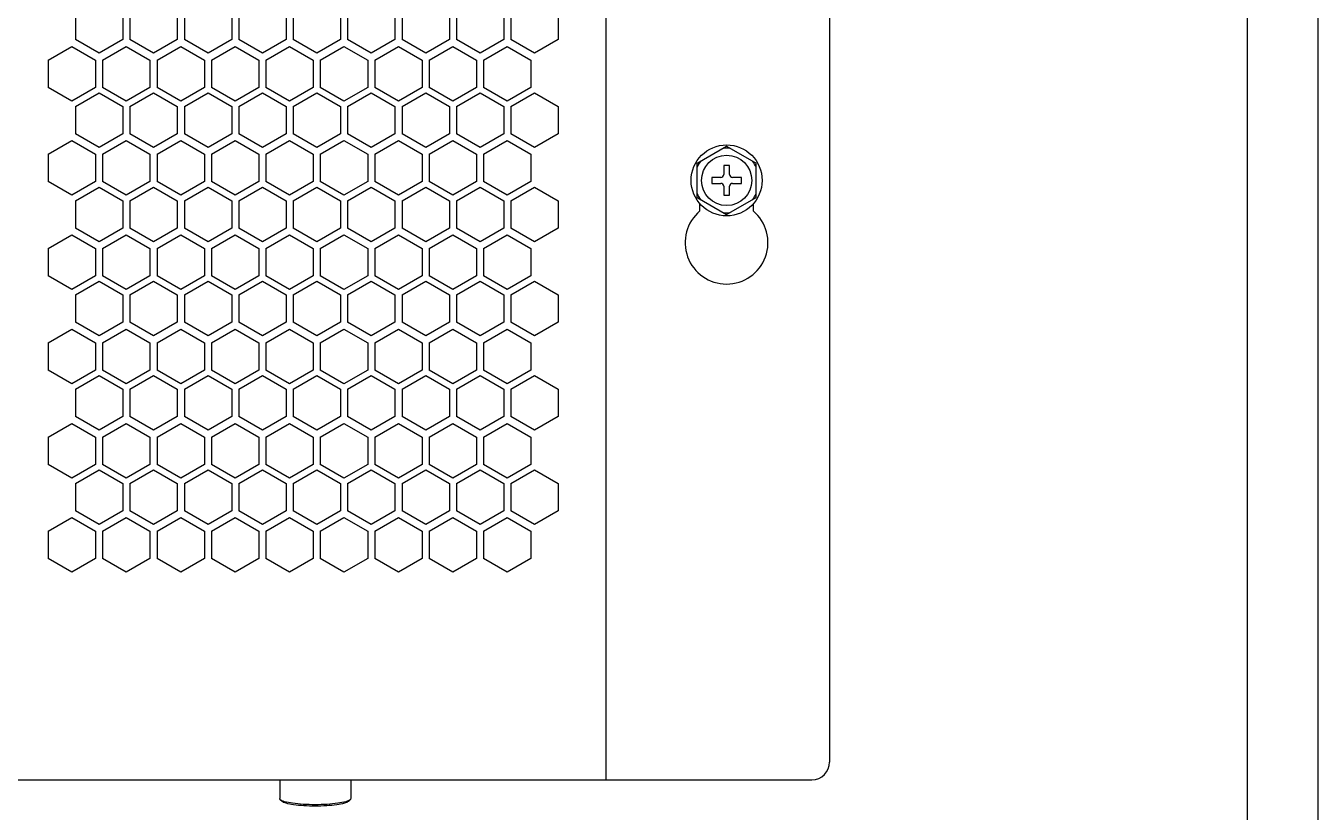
# Model space of a CAD drawing. Header units: millimetres. Extents: x 55614 to 110757, y -66981 to -47484.
# Drawn here: x 64567.7 to 64786.1, y -50636.6 to -50503.7 of the extents above; entities that cross this region are included whole.
import ezdxf

# ---------------------------------------------------------------- set-up
doc = ezdxf.new("R2010")
doc.units = ezdxf.units.MM
for name, color, linetype in [('2401-00336-S-M6-12HWM_0', 7, 'Continuous'), ('4212-68099_1_0', 7, 'Continuous'), ('4212-73754_1_0', 7, 'Continuous'), ('4215-0412-2_0', 7, 'Continuous'), ('SONGBUTUO-M4-8_0', 7, 'Continuous')]:
    doc.layers.add(name, color=color, linetype=linetype)
doc.layers.add('THICK', color=7, linetype='Continuous', lineweight=0)

# ---------------------------------------------------------------- blocks, each defined once
blk = doc.blocks.new('2-1725')
at = {"layer": '2401-00336-S-M6-12HWM_0', "color": 7, "linetype": 'Continuous'}
for p, q in [((-16405.63, -71953.06), (-16400.63, -71950.17)), ((-16400.63, -71950.17), (-16395.63, -71953.06)), ((-16405.63, -71958.83), (-16405.63, -71953.06)), ((-16401.13, -71953.45), (-16401.13, -71954.95)), ((-16400.13, -71953.45), (-16401.13, -71953.45)), ((-16400.13, -71954.95), (-16400.13, -71953.45)), ((-16395.63, -71958.83), (-16395.63, -71953.06)), ((-16403.13, -71955.45), (-16403.13, -71956.45)), ((-16401.63, -71955.45), (-16403.13, -71955.45)), ((-16398.13, -71955.45), (-16399.63, -71955.45)), ((-16398.13, -71956.45), (-16398.13, -71955.45)), ((-16403.13, -71956.45), (-16401.63, -71956.45)), ((-16401.13, -71956.95), (-16401.13, -71958.45)), ((-16400.13, -71958.45), (-16400.13, -71956.95)), ((-16399.63, -71956.45), (-16398.13, -71956.45)), ((-16405.63, -71958.83), (-16400.63, -71961.72)), ((-16401.13, -71958.45), (-16400.13, -71958.45)), ((-16400.63, -71961.72), (-16395.63, -71958.83))]:
    blk.add_line(p, q, dxfattribs=at)
for radius in [6, 4.25]:
    blk.add_circle((-16400.63, -71955.95), radius, dxfattribs=at)
for centre, radius, start, end in [((-16400.63, -71955.95), 5.47, 84.0076, 95.9924), ((-16400.63, -71955.95), 5.47, 144.0076, 155.9924), ((-16400.63, -71955.95), 5.47, 24.0076, 35.9924), ((-16401.63, -71954.95), 0.5, 270, 0), ((-16399.63, -71954.95), 0.5, 180, 270), ((-16400.63, -71955.95), 5.47, 204.0076, 215.9924), ((-16401.63, -71956.95), 0.5, 0, 90), ((-16399.63, -71956.95), 0.5, 90, 180), ((-16400.63, -71955.95), 5.47, 324.0076, 335.9924), ((-16400.63, -71955.95), 5.47, 264.0076, 275.9924)]:
    blk.add_arc(centre, radius, start, end, dxfattribs=at)
at = {"layer": '4212-68099_1_0', "color": 7, "linetype": 'Continuous'}
blk.add_line((-16312.63, -71550.95), (-16312.63, -73625.95), dxfattribs=at)
at = {"layer": '4212-73754_1_0', "color": 7, "linetype": 'Continuous'}
blk.add_line((-16300.63, -72573.45), (-16300.63, -71552.65), dxfattribs=at)
at = {"layer": '4215-0412-2_0', "color": 7, "linetype": 'Continuous'}
for p, q in [((-16421.03, -71628.67), (-16421.03, -72057.27)), ((-16383.23, -71631.67), (-16383.23, -72054.27)), ((-16510.7, -71927.52), (-16510.7, -71932.14)), ((-16502.7, -71927.52), (-16502.7, -71932.14)), ((-16501.5, -71927.52), (-16501.5, -71932.14)), ((-16493.5, -71927.52), (-16493.5, -71932.14)), ((-16492.3, -71927.52), (-16492.3, -71932.14)), ((-16484.3, -71927.52), (-16484.3, -71932.14)), ((-16483.1, -71927.52), (-16483.1, -71932.14)), ((-16475.1, -71927.52), (-16475.1, -71932.14)), ((-16473.9, -71927.52), (-16473.9, -71932.14)), ((-16465.9, -71927.52), (-16465.9, -71932.14)), ((-16464.7, -71927.52), (-16464.7, -71932.14)), ((-16456.7, -71927.52), (-16456.7, -71932.14)), ((-16455.5, -71927.52), (-16455.5, -71932.14)), ((-16447.5, -71927.52), (-16447.5, -71932.14)), ((-16446.3, -71927.52), (-16446.3, -71932.14)), ((-16438.3, -71927.52), (-16438.3, -71932.14)), ((-16437.1, -71927.52), (-16437.1, -71932.14)), ((-16429.1, -71927.52), (-16429.1, -71932.14)), ((-16515.32, -71935.61), (-16511.32, -71933.3)), ((-16511.32, -71933.3), (-16507.31, -71935.61)), ((-16506.7, -71934.45), (-16510.7, -71932.14)), ((-16502.7, -71932.14), (-16506.7, -71934.45)), ((-16506.12, -71935.61), (-16502.12, -71933.3)), ((-16502.12, -71933.3), (-16498.11, -71935.61)), ((-16497.5, -71934.45), (-16501.5, -71932.14)), ((-16493.5, -71932.14), (-16497.5, -71934.45)), ((-16496.92, -71935.61), (-16492.92, -71933.3)), ((-16492.92, -71933.3), (-16488.91, -71935.61)), ((-16488.3, -71934.45), (-16492.3, -71932.14)), ((-16484.3, -71932.14), (-16488.3, -71934.45)), ((-16487.72, -71935.61), (-16483.72, -71933.3)), ((-16483.72, -71933.3), (-16479.71, -71935.61)), ((-16479.1, -71934.45), (-16483.1, -71932.14)), ((-16475.1, -71932.14), (-16479.1, -71934.45)), ((-16478.52, -71935.61), (-16474.52, -71933.3)), ((-16474.52, -71933.3), (-16470.51, -71935.61)), ((-16469.9, -71934.45), (-16473.9, -71932.14)), ((-16465.9, -71932.14), (-16469.9, -71934.45)), ((-16469.32, -71935.61), (-16465.32, -71933.3)), ((-16465.32, -71933.3), (-16461.31, -71935.61)), ((-16460.7, -71934.45), (-16464.7, -71932.14)), ((-16456.7, -71932.14), (-16460.7, -71934.45)), ((-16460.12, -71935.61), (-16456.12, -71933.3)), ((-16456.12, -71933.3), (-16452.11, -71935.61)), ((-16451.5, -71934.45), (-16455.5, -71932.14)), ((-16447.5, -71932.14), (-16451.5, -71934.45)), ((-16450.92, -71935.61), (-16446.92, -71933.3)), ((-16446.92, -71933.3), (-16442.91, -71935.61)), ((-16442.3, -71934.45), (-16446.3, -71932.14)), ((-16438.3, -71932.14), (-16442.3, -71934.45)), ((-16441.72, -71935.61), (-16437.72, -71933.3)), ((-16437.72, -71933.3), (-16433.71, -71935.61)), ((-16433.1, -71934.45), (-16437.1, -71932.14)), ((-16429.1, -71932.14), (-16433.1, -71934.45)), ((-16515.32, -71935.61), (-16515.32, -71940.23)), ((-16507.31, -71935.61), (-16507.31, -71940.23)), ((-16506.12, -71935.61), (-16506.12, -71940.23)), ((-16498.11, -71935.61), (-16498.11, -71940.23)), ((-16496.92, -71935.61), (-16496.92, -71940.23)), ((-16488.91, -71935.61), (-16488.91, -71940.23)), ((-16487.72, -71935.61), (-16487.72, -71940.23)), ((-16479.71, -71935.61), (-16479.71, -71940.23)), ((-16478.52, -71935.61), (-16478.52, -71940.23)), ((-16470.51, -71935.61), (-16470.51, -71940.23)), ((-16469.32, -71935.61), (-16469.32, -71940.23)), ((-16461.31, -71935.61), (-16461.31, -71940.23)), ((-16460.12, -71935.61), (-16460.12, -71940.23)), ((-16452.11, -71935.61), (-16452.11, -71940.23)), ((-16450.92, -71935.61), (-16450.92, -71940.23)), ((-16442.91, -71935.61), (-16442.91, -71940.23)), ((-16441.72, -71935.61), (-16441.72, -71940.23)), ((-16433.71, -71935.61), (-16433.71, -71940.23)), ((-16511.32, -71942.54), (-16515.32, -71940.23)), ((-16507.31, -71940.23), (-16511.32, -71942.54)), ((-16502.12, -71942.54), (-16506.12, -71940.23)), ((-16498.11, -71940.23), (-16502.12, -71942.54)), ((-16492.92, -71942.54), (-16496.92, -71940.23)), ((-16488.91, -71940.23), (-16492.92, -71942.54)), ((-16483.72, -71942.54), (-16487.72, -71940.23)), ((-16479.71, -71940.23), (-16483.72, -71942.54)), ((-16474.52, -71942.54), (-16478.52, -71940.23)), ((-16470.51, -71940.23), (-16474.52, -71942.54)), ((-16465.32, -71942.54), (-16469.32, -71940.23)), ((-16461.31, -71940.23), (-16465.32, -71942.54)), ((-16456.12, -71942.54), (-16460.12, -71940.23)), ((-16452.11, -71940.23), (-16456.12, -71942.54)), ((-16446.92, -71942.54), (-16450.92, -71940.23)), ((-16442.91, -71940.23), (-16446.92, -71942.54)), ((-16437.72, -71942.54), (-16441.72, -71940.23)), ((-16433.71, -71940.23), (-16437.72, -71942.54)), ((-16510.7, -71943.45), (-16506.7, -71941.14)), ((-16506.7, -71941.14), (-16502.7, -71943.45)), ((-16501.5, -71943.45), (-16497.5, -71941.14)), ((-16497.5, -71941.14), (-16493.5, -71943.45)), ((-16492.3, -71943.45), (-16488.3, -71941.14)), ((-16488.3, -71941.14), (-16484.3, -71943.45)), ((-16483.1, -71943.45), (-16479.1, -71941.14)), ((-16479.1, -71941.14), (-16475.1, -71943.45)), ((-16473.9, -71943.45), (-16469.9, -71941.14)), ((-16469.9, -71941.14), (-16465.9, -71943.45)), ((-16464.7, -71943.45), (-16460.7, -71941.14)), ((-16460.7, -71941.14), (-16456.7, -71943.45)), ((-16455.5, -71943.45), (-16451.5, -71941.14)), ((-16451.5, -71941.14), (-16447.5, -71943.45)), ((-16446.3, -71943.45), (-16442.3, -71941.14)), ((-16442.3, -71941.14), (-16438.3, -71943.45)), ((-16437.1, -71943.45), (-16433.1, -71941.14)), ((-16433.1, -71941.14), (-16429.1, -71943.45)), ((-16510.7, -71943.45), (-16510.7, -71948.07)), ((-16502.7, -71943.45), (-16502.7, -71948.07)), ((-16501.5, -71943.45), (-16501.5, -71948.07)), ((-16493.5, -71943.45), (-16493.5, -71948.07)), ((-16492.3, -71943.45), (-16492.3, -71948.07)), ((-16484.3, -71943.45), (-16484.3, -71948.07)), ((-16483.1, -71943.45), (-16483.1, -71948.07)), ((-16475.1, -71943.45), (-16475.1, -71948.07)), ((-16473.9, -71943.45), (-16473.9, -71948.07)), ((-16465.9, -71943.45), (-16465.9, -71948.07)), ((-16464.7, -71943.45), (-16464.7, -71948.07)), ((-16456.7, -71943.45), (-16456.7, -71948.07)), ((-16455.5, -71943.45), (-16455.5, -71948.07)), ((-16447.5, -71943.45), (-16447.5, -71948.07)), ((-16446.3, -71943.45), (-16446.3, -71948.07)), ((-16438.3, -71943.45), (-16438.3, -71948.07)), ((-16437.1, -71943.45), (-16437.1, -71948.07)), ((-16429.1, -71943.45), (-16429.1, -71948.07)), ((-16515.32, -71951.54), (-16511.32, -71949.23)), ((-16511.32, -71949.23), (-16507.31, -71951.54)), ((-16506.7, -71950.38), (-16510.7, -71948.07)), ((-16502.7, -71948.07), (-16506.7, -71950.38)), ((-16506.12, -71951.54), (-16502.12, -71949.23)), ((-16502.12, -71949.23), (-16498.11, -71951.54)), ((-16497.5, -71950.38), (-16501.5, -71948.07)), ((-16493.5, -71948.07), (-16497.5, -71950.38)), ((-16496.92, -71951.54), (-16492.92, -71949.23)), ((-16492.92, -71949.23), (-16488.91, -71951.54)), ((-16488.3, -71950.38), (-16492.3, -71948.07)), ((-16484.3, -71948.07), (-16488.3, -71950.38)), ((-16487.72, -71951.54), (-16483.72, -71949.23)), ((-16483.72, -71949.23), (-16479.71, -71951.54)), ((-16479.1, -71950.38), (-16483.1, -71948.07)), ((-16475.1, -71948.07), (-16479.1, -71950.38)), ((-16478.52, -71951.54), (-16474.52, -71949.23)), ((-16474.52, -71949.23), (-16470.51, -71951.54)), ((-16469.9, -71950.38), (-16473.9, -71948.07)), ((-16465.9, -71948.07), (-16469.9, -71950.38)), ((-16469.32, -71951.54), (-16465.32, -71949.23)), ((-16465.32, -71949.23), (-16461.31, -71951.54)), ((-16460.7, -71950.38), (-16464.7, -71948.07)), ((-16456.7, -71948.07), (-16460.7, -71950.38)), ((-16460.12, -71951.54), (-16456.12, -71949.23)), ((-16456.12, -71949.23), (-16452.11, -71951.54)), ((-16451.5, -71950.38), (-16455.5, -71948.07)), ((-16447.5, -71948.07), (-16451.5, -71950.38)), ((-16450.92, -71951.54), (-16446.92, -71949.23)), ((-16446.92, -71949.23), (-16442.91, -71951.54)), ((-16442.3, -71950.38), (-16446.3, -71948.07)), ((-16438.3, -71948.07), (-16442.3, -71950.38)), ((-16441.72, -71951.54), (-16437.72, -71949.23)), ((-16437.72, -71949.23), (-16433.71, -71951.54)), ((-16433.1, -71950.38), (-16437.1, -71948.07)), ((-16429.1, -71948.07), (-16433.1, -71950.38)), ((-16515.32, -71951.54), (-16515.32, -71956.16)), ((-16507.31, -71951.54), (-16507.31, -71956.16)), ((-16506.12, -71951.54), (-16506.12, -71956.16)), ((-16498.11, -71951.54), (-16498.11, -71956.16)), ((-16496.92, -71951.54), (-16496.92, -71956.16)), ((-16488.91, -71951.54), (-16488.91, -71956.16)), ((-16487.72, -71951.54), (-16487.72, -71956.16)), ((-16479.71, -71951.54), (-16479.71, -71956.16)), ((-16478.52, -71951.54), (-16478.52, -71956.16)), ((-16470.51, -71951.54), (-16470.51, -71956.16)), ((-16469.32, -71951.54), (-16469.32, -71956.16)), ((-16461.31, -71951.54), (-16461.31, -71956.16)), ((-16460.12, -71951.54), (-16460.12, -71956.16)), ((-16452.11, -71951.54), (-16452.11, -71956.16)), ((-16450.92, -71951.54), (-16450.92, -71956.16)), ((-16442.91, -71951.54), (-16442.91, -71956.16)), ((-16441.72, -71951.54), (-16441.72, -71956.16)), ((-16433.71, -71951.54), (-16433.71, -71956.16)), ((-16511.32, -71958.47), (-16515.32, -71956.16)), ((-16507.31, -71956.16), (-16511.32, -71958.47)), ((-16510.7, -71959.38), (-16506.7, -71957.07)), ((-16506.7, -71957.07), (-16502.7, -71959.38)), ((-16502.12, -71958.47), (-16506.12, -71956.16)), ((-16498.11, -71956.16), (-16502.12, -71958.47)), ((-16501.5, -71959.38), (-16497.5, -71957.07)), ((-16497.5, -71957.07), (-16493.5, -71959.38)), ((-16492.92, -71958.47), (-16496.92, -71956.16)), ((-16488.91, -71956.16), (-16492.92, -71958.47)), ((-16492.3, -71959.38), (-16488.3, -71957.07)), ((-16488.3, -71957.07), (-16484.3, -71959.38)), ((-16483.72, -71958.47), (-16487.72, -71956.16)), ((-16479.71, -71956.16), (-16483.72, -71958.47)), ((-16483.1, -71959.38), (-16479.1, -71957.07)), ((-16479.1, -71957.07), (-16475.1, -71959.38)), ((-16474.52, -71958.47), (-16478.52, -71956.16)), ((-16470.51, -71956.16), (-16474.52, -71958.47)), ((-16473.9, -71959.38), (-16469.9, -71957.07)), ((-16469.9, -71957.07), (-16465.9, -71959.38)), ((-16465.32, -71958.47), (-16469.32, -71956.16)), ((-16461.31, -71956.16), (-16465.32, -71958.47)), ((-16464.7, -71959.38), (-16460.7, -71957.07)), ((-16460.7, -71957.07), (-16456.7, -71959.38)), ((-16456.12, -71958.47), (-16460.12, -71956.16)), ((-16452.11, -71956.16), (-16456.12, -71958.47)), ((-16455.5, -71959.38), (-16451.5, -71957.07)), ((-16451.5, -71957.07), (-16447.5, -71959.38)), ((-16446.92, -71958.47), (-16450.92, -71956.16)), ((-16442.91, -71956.16), (-16446.92, -71958.47)), ((-16446.3, -71959.38), (-16442.3, -71957.07)), ((-16442.3, -71957.07), (-16438.3, -71959.38)), ((-16437.72, -71958.47), (-16441.72, -71956.16)), ((-16433.71, -71956.16), (-16437.72, -71958.47)), ((-16437.1, -71959.38), (-16433.1, -71957.07)), ((-16433.1, -71957.07), (-16429.1, -71959.38)), ((-16510.7, -71959.38), (-16510.7, -71964)), ((-16502.7, -71959.38), (-16502.7, -71964)), ((-16501.5, -71959.38), (-16501.5, -71964)), ((-16493.5, -71959.38), (-16493.5, -71964)), ((-16492.3, -71959.38), (-16492.3, -71964)), ((-16484.3, -71959.38), (-16484.3, -71964)), ((-16483.1, -71959.38), (-16483.1, -71964)), ((-16475.1, -71959.38), (-16475.1, -71964)), ((-16473.9, -71959.38), (-16473.9, -71964)), ((-16465.9, -71959.38), (-16465.9, -71964)), ((-16464.7, -71959.38), (-16464.7, -71964)), ((-16456.7, -71959.38), (-16456.7, -71964)), ((-16455.5, -71959.38), (-16455.5, -71964)), ((-16447.5, -71959.38), (-16447.5, -71964)), ((-16446.3, -71959.38), (-16446.3, -71964)), ((-16438.3, -71959.38), (-16438.3, -71964)), ((-16437.1, -71959.38), (-16437.1, -71964)), ((-16429.1, -71959.38), (-16429.1, -71964)), ((-16405.14, -71961.1), (-16405.14, -71959.91)), ((-16396.14, -71959.91), (-16396.14, -71961.1)), ((-16506.7, -71966.31), (-16510.7, -71964)), ((-16502.7, -71964), (-16506.7, -71966.31)), ((-16497.5, -71966.31), (-16501.5, -71964)), ((-16493.5, -71964), (-16497.5, -71966.31)), ((-16488.3, -71966.31), (-16492.3, -71964)), ((-16484.3, -71964), (-16488.3, -71966.31)), ((-16479.1, -71966.31), (-16483.1, -71964)), ((-16475.1, -71964), (-16479.1, -71966.31)), ((-16469.9, -71966.31), (-16473.9, -71964)), ((-16465.9, -71964), (-16469.9, -71966.31)), ((-16460.7, -71966.31), (-16464.7, -71964)), ((-16456.7, -71964), (-16460.7, -71966.31)), ((-16451.5, -71966.31), (-16455.5, -71964)), ((-16447.5, -71964), (-16451.5, -71966.31)), ((-16442.3, -71966.31), (-16446.3, -71964)), ((-16438.3, -71964), (-16442.3, -71966.31)), ((-16433.1, -71966.31), (-16437.1, -71964)), ((-16429.1, -71964), (-16433.1, -71966.31)), ((-16515.32, -71967.47), (-16511.32, -71965.16)), ((-16511.32, -71965.16), (-16507.31, -71967.47)), ((-16506.12, -71967.47), (-16502.12, -71965.16)), ((-16502.12, -71965.16), (-16498.11, -71967.47)), ((-16496.92, -71967.47), (-16492.92, -71965.16)), ((-16492.92, -71965.16), (-16488.91, -71967.47)), ((-16487.72, -71967.47), (-16483.72, -71965.16)), ((-16483.72, -71965.16), (-16479.71, -71967.47)), ((-16478.52, -71967.47), (-16474.52, -71965.16)), ((-16474.52, -71965.16), (-16470.51, -71967.47)), ((-16469.32, -71967.47), (-16465.32, -71965.16)), ((-16465.32, -71965.16), (-16461.31, -71967.47)), ((-16460.12, -71967.47), (-16456.12, -71965.16)), ((-16456.12, -71965.16), (-16452.11, -71967.47)), ((-16450.92, -71967.47), (-16446.92, -71965.16)), ((-16446.92, -71965.16), (-16442.91, -71967.47)), ((-16441.72, -71967.47), (-16437.72, -71965.16)), ((-16437.72, -71965.16), (-16433.71, -71967.47)), ((-16515.32, -71967.47), (-16515.32, -71972.09)), ((-16507.31, -71967.47), (-16507.31, -71972.09)), ((-16506.12, -71967.47), (-16506.12, -71972.09)), ((-16498.11, -71967.47), (-16498.11, -71972.09)), ((-16496.92, -71967.47), (-16496.92, -71972.09)), ((-16488.91, -71967.47), (-16488.91, -71972.09)), ((-16487.72, -71967.47), (-16487.72, -71972.09)), ((-16479.71, -71967.47), (-16479.71, -71972.09)), ((-16478.52, -71967.47), (-16478.52, -71972.09)), ((-16470.51, -71967.47), (-16470.51, -71972.09)), ((-16469.32, -71967.47), (-16469.32, -71972.09)), ((-16461.31, -71967.47), (-16461.31, -71972.09)), ((-16460.12, -71967.47), (-16460.12, -71972.09)), ((-16452.11, -71967.47), (-16452.11, -71972.09)), ((-16450.92, -71967.47), (-16450.92, -71972.09)), ((-16442.91, -71967.47), (-16442.91, -71972.09)), ((-16441.72, -71967.47), (-16441.72, -71972.09)), ((-16433.71, -71967.47), (-16433.71, -71972.09)), ((-16511.32, -71974.4), (-16515.32, -71972.09)), ((-16507.31, -71972.09), (-16511.32, -71974.4)), ((-16510.7, -71975.31), (-16506.7, -71973)), ((-16506.7, -71973), (-16502.7, -71975.31)), ((-16502.12, -71974.4), (-16506.12, -71972.09)), ((-16498.11, -71972.09), (-16502.12, -71974.4)), ((-16501.5, -71975.31), (-16497.5, -71973)), ((-16497.5, -71973), (-16493.5, -71975.31)), ((-16492.92, -71974.4), (-16496.92, -71972.09)), ((-16488.91, -71972.09), (-16492.92, -71974.4)), ((-16492.3, -71975.31), (-16488.3, -71973)), ((-16488.3, -71973), (-16484.3, -71975.31)), ((-16483.72, -71974.4), (-16487.72, -71972.09)), ((-16479.71, -71972.09), (-16483.72, -71974.4)), ((-16483.1, -71975.31), (-16479.1, -71973)), ((-16479.1, -71973), (-16475.1, -71975.31)), ((-16474.52, -71974.4), (-16478.52, -71972.09)), ((-16470.51, -71972.09), (-16474.52, -71974.4)), ((-16473.9, -71975.31), (-16469.9, -71973)), ((-16469.9, -71973), (-16465.9, -71975.31)), ((-16465.32, -71974.4), (-16469.32, -71972.09)), ((-16461.31, -71972.09), (-16465.32, -71974.4)), ((-16464.7, -71975.31), (-16460.7, -71973)), ((-16460.7, -71973), (-16456.7, -71975.31)), ((-16456.12, -71974.4), (-16460.12, -71972.09)), ((-16452.11, -71972.09), (-16456.12, -71974.4)), ((-16455.5, -71975.31), (-16451.5, -71973)), ((-16451.5, -71973), (-16447.5, -71975.31)), ((-16446.92, -71974.4), (-16450.92, -71972.09)), ((-16442.91, -71972.09), (-16446.92, -71974.4)), ((-16446.3, -71975.31), (-16442.3, -71973)), ((-16442.3, -71973), (-16438.3, -71975.31)), ((-16437.72, -71974.4), (-16441.72, -71972.09)), ((-16433.71, -71972.09), (-16437.72, -71974.4)), ((-16437.1, -71975.31), (-16433.1, -71973)), ((-16433.1, -71973), (-16429.1, -71975.31)), ((-16510.7, -71975.31), (-16510.7, -71979.93)), ((-16502.7, -71975.31), (-16502.7, -71979.93)), ((-16501.5, -71975.31), (-16501.5, -71979.93)), ((-16493.5, -71975.31), (-16493.5, -71979.93)), ((-16492.3, -71975.31), (-16492.3, -71979.93)), ((-16484.3, -71975.31), (-16484.3, -71979.93)), ((-16483.1, -71975.31), (-16483.1, -71979.93)), ((-16475.1, -71975.31), (-16475.1, -71979.93)), ((-16473.9, -71975.31), (-16473.9, -71979.93)), ((-16465.9, -71975.31), (-16465.9, -71979.93)), ((-16464.7, -71975.31), (-16464.7, -71979.93)), ((-16456.7, -71975.31), (-16456.7, -71979.93)), ((-16455.5, -71975.31), (-16455.5, -71979.93)), ((-16447.5, -71975.31), (-16447.5, -71979.93)), ((-16446.3, -71975.31), (-16446.3, -71979.93)), ((-16438.3, -71975.31), (-16438.3, -71979.93)), ((-16437.1, -71975.31), (-16437.1, -71979.93)), ((-16429.1, -71975.31), (-16429.1, -71979.93)), ((-16506.7, -71982.24), (-16510.7, -71979.93)), ((-16502.7, -71979.93), (-16506.7, -71982.24)), ((-16497.5, -71982.24), (-16501.5, -71979.93)), ((-16493.5, -71979.93), (-16497.5, -71982.24)), ((-16488.3, -71982.24), (-16492.3, -71979.93)), ((-16484.3, -71979.93), (-16488.3, -71982.24)), ((-16479.1, -71982.24), (-16483.1, -71979.93)), ((-16475.1, -71979.93), (-16479.1, -71982.24)), ((-16469.9, -71982.24), (-16473.9, -71979.93)), ((-16465.9, -71979.93), (-16469.9, -71982.24)), ((-16460.7, -71982.24), (-16464.7, -71979.93)), ((-16456.7, -71979.93), (-16460.7, -71982.24)), ((-16451.5, -71982.24), (-16455.5, -71979.93)), ((-16447.5, -71979.93), (-16451.5, -71982.24)), ((-16442.3, -71982.24), (-16446.3, -71979.93)), ((-16438.3, -71979.93), (-16442.3, -71982.24)), ((-16433.1, -71982.24), (-16437.1, -71979.93)), ((-16429.1, -71979.93), (-16433.1, -71982.24)), ((-16515.32, -71983.4), (-16511.32, -71981.09)), ((-16511.32, -71981.09), (-16507.31, -71983.4)), ((-16506.12, -71983.4), (-16502.12, -71981.09)), ((-16502.12, -71981.09), (-16498.11, -71983.4)), ((-16496.92, -71983.4), (-16492.92, -71981.09)), ((-16492.92, -71981.09), (-16488.91, -71983.4)), ((-16487.72, -71983.4), (-16483.72, -71981.09)), ((-16483.72, -71981.09), (-16479.71, -71983.4)), ((-16478.52, -71983.4), (-16474.52, -71981.09)), ((-16474.52, -71981.09), (-16470.51, -71983.4)), ((-16469.32, -71983.4), (-16465.32, -71981.09)), ((-16465.32, -71981.09), (-16461.31, -71983.4)), ((-16460.12, -71983.4), (-16456.12, -71981.09)), ((-16456.12, -71981.09), (-16452.11, -71983.4)), ((-16450.92, -71983.4), (-16446.92, -71981.09)), ((-16446.92, -71981.09), (-16442.91, -71983.4)), ((-16441.72, -71983.4), (-16437.72, -71981.09)), ((-16437.72, -71981.09), (-16433.71, -71983.4)), ((-16515.32, -71983.4), (-16515.32, -71988.02)), ((-16507.31, -71983.4), (-16507.31, -71988.02)), ((-16506.12, -71983.4), (-16506.12, -71988.02)), ((-16498.11, -71983.4), (-16498.11, -71988.02)), ((-16496.92, -71983.4), (-16496.92, -71988.02)), ((-16488.91, -71983.4), (-16488.91, -71988.02)), ((-16487.72, -71983.4), (-16487.72, -71988.02)), ((-16479.71, -71983.4), (-16479.71, -71988.02)), ((-16478.52, -71983.4), (-16478.52, -71988.02)), ((-16470.51, -71983.4), (-16470.51, -71988.02)), ((-16469.32, -71983.4), (-16469.32, -71988.02)), ((-16461.31, -71983.4), (-16461.31, -71988.02)), ((-16460.12, -71983.4), (-16460.12, -71988.02)), ((-16452.11, -71983.4), (-16452.11, -71988.02)), ((-16450.92, -71983.4), (-16450.92, -71988.02)), ((-16442.91, -71983.4), (-16442.91, -71988.02)), ((-16441.72, -71983.4), (-16441.72, -71988.02)), ((-16433.71, -71983.4), (-16433.71, -71988.02)), ((-16511.32, -71990.33), (-16515.32, -71988.02)), ((-16507.31, -71988.02), (-16511.32, -71990.33)), ((-16502.12, -71990.33), (-16506.12, -71988.02)), ((-16498.11, -71988.02), (-16502.12, -71990.33)), ((-16492.92, -71990.33), (-16496.92, -71988.02)), ((-16488.91, -71988.02), (-16492.92, -71990.33)), ((-16483.72, -71990.33), (-16487.72, -71988.02)), ((-16479.71, -71988.02), (-16483.72, -71990.33)), ((-16474.52, -71990.33), (-16478.52, -71988.02)), ((-16470.51, -71988.02), (-16474.52, -71990.33)), ((-16465.32, -71990.33), (-16469.32, -71988.02)), ((-16461.31, -71988.02), (-16465.32, -71990.33)), ((-16456.12, -71990.33), (-16460.12, -71988.02)), ((-16452.11, -71988.02), (-16456.12, -71990.33)), ((-16446.92, -71990.33), (-16450.92, -71988.02)), ((-16442.91, -71988.02), (-16446.92, -71990.33)), ((-16437.72, -71990.33), (-16441.72, -71988.02)), ((-16433.71, -71988.02), (-16437.72, -71990.33)), ((-16510.7, -71991.24), (-16506.7, -71988.93)), ((-16506.7, -71988.93), (-16502.7, -71991.24)), ((-16501.5, -71991.24), (-16497.5, -71988.93)), ((-16497.5, -71988.93), (-16493.5, -71991.24)), ((-16492.3, -71991.24), (-16488.3, -71988.93)), ((-16488.3, -71988.93), (-16484.3, -71991.24)), ((-16483.1, -71991.24), (-16479.1, -71988.93)), ((-16479.1, -71988.93), (-16475.1, -71991.24)), ((-16473.9, -71991.24), (-16469.9, -71988.93)), ((-16469.9, -71988.93), (-16465.9, -71991.24)), ((-16464.7, -71991.24), (-16460.7, -71988.93)), ((-16460.7, -71988.93), (-16456.7, -71991.24)), ((-16455.5, -71991.24), (-16451.5, -71988.93)), ((-16451.5, -71988.93), (-16447.5, -71991.24)), ((-16446.3, -71991.24), (-16442.3, -71988.93)), ((-16442.3, -71988.93), (-16438.3, -71991.24)), ((-16437.1, -71991.24), (-16433.1, -71988.93)), ((-16433.1, -71988.93), (-16429.1, -71991.24)), ((-16510.7, -71991.24), (-16510.7, -71995.86)), ((-16502.7, -71991.24), (-16502.7, -71995.86)), ((-16501.5, -71991.24), (-16501.5, -71995.86)), ((-16493.5, -71991.24), (-16493.5, -71995.86)), ((-16492.3, -71991.24), (-16492.3, -71995.86)), ((-16484.3, -71991.24), (-16484.3, -71995.86)), ((-16483.1, -71991.24), (-16483.1, -71995.86)), ((-16475.1, -71991.24), (-16475.1, -71995.86)), ((-16473.9, -71991.24), (-16473.9, -71995.86)), ((-16465.9, -71991.24), (-16465.9, -71995.86)), ((-16464.7, -71991.24), (-16464.7, -71995.86)), ((-16456.7, -71991.24), (-16456.7, -71995.86)), ((-16455.5, -71991.24), (-16455.5, -71995.86)), ((-16447.5, -71991.24), (-16447.5, -71995.86)), ((-16446.3, -71991.24), (-16446.3, -71995.86)), ((-16438.3, -71991.24), (-16438.3, -71995.86)), ((-16437.1, -71991.24), (-16437.1, -71995.86)), ((-16429.1, -71991.24), (-16429.1, -71995.86)), ((-16515.32, -71999.33), (-16511.32, -71997.02)), ((-16511.32, -71997.02), (-16507.31, -71999.33)), ((-16506.7, -71998.17), (-16510.7, -71995.86)), ((-16502.7, -71995.86), (-16506.7, -71998.17)), ((-16506.12, -71999.33), (-16502.12, -71997.02)), ((-16502.12, -71997.02), (-16498.11, -71999.33)), ((-16497.5, -71998.17), (-16501.5, -71995.86)), ((-16493.5, -71995.86), (-16497.5, -71998.17)), ((-16496.92, -71999.33), (-16492.92, -71997.02)), ((-16492.92, -71997.02), (-16488.91, -71999.33)), ((-16488.3, -71998.17), (-16492.3, -71995.86)), ((-16484.3, -71995.86), (-16488.3, -71998.17)), ((-16487.72, -71999.33), (-16483.72, -71997.02)), ((-16483.72, -71997.02), (-16479.71, -71999.33)), ((-16479.1, -71998.17), (-16483.1, -71995.86)), ((-16475.1, -71995.86), (-16479.1, -71998.17)), ((-16478.52, -71999.33), (-16474.52, -71997.02)), ((-16474.52, -71997.02), (-16470.51, -71999.33)), ((-16469.9, -71998.17), (-16473.9, -71995.86)), ((-16465.9, -71995.86), (-16469.9, -71998.17)), ((-16469.32, -71999.33), (-16465.32, -71997.02)), ((-16465.32, -71997.02), (-16461.31, -71999.33)), ((-16460.7, -71998.17), (-16464.7, -71995.86)), ((-16456.7, -71995.86), (-16460.7, -71998.17)), ((-16460.12, -71999.33), (-16456.12, -71997.02)), ((-16456.12, -71997.02), (-16452.11, -71999.33)), ((-16451.5, -71998.17), (-16455.5, -71995.86)), ((-16447.5, -71995.86), (-16451.5, -71998.17)), ((-16450.92, -71999.33), (-16446.92, -71997.02)), ((-16446.92, -71997.02), (-16442.91, -71999.33)), ((-16442.3, -71998.17), (-16446.3, -71995.86)), ((-16438.3, -71995.86), (-16442.3, -71998.17)), ((-16441.72, -71999.33), (-16437.72, -71997.02)), ((-16437.72, -71997.02), (-16433.71, -71999.33)), ((-16433.1, -71998.17), (-16437.1, -71995.86)), ((-16429.1, -71995.86), (-16433.1, -71998.17)), ((-16515.32, -71999.33), (-16515.32, -72003.95)), ((-16507.31, -71999.33), (-16507.31, -72003.95)), ((-16506.12, -71999.33), (-16506.12, -72003.95)), ((-16498.11, -71999.33), (-16498.11, -72003.95)), ((-16496.92, -71999.33), (-16496.92, -72003.95)), ((-16488.91, -71999.33), (-16488.91, -72003.95)), ((-16487.72, -71999.33), (-16487.72, -72003.95)), ((-16479.71, -71999.33), (-16479.71, -72003.95)), ((-16478.52, -71999.33), (-16478.52, -72003.95)), ((-16470.51, -71999.33), (-16470.51, -72003.95)), ((-16469.32, -71999.33), (-16469.32, -72003.95)), ((-16461.31, -71999.33), (-16461.31, -72003.95)), ((-16460.12, -71999.33), (-16460.12, -72003.95)), ((-16452.11, -71999.33), (-16452.11, -72003.95)), ((-16450.92, -71999.33), (-16450.92, -72003.95)), ((-16442.91, -71999.33), (-16442.91, -72003.95)), ((-16441.72, -71999.33), (-16441.72, -72003.95)), ((-16433.71, -71999.33), (-16433.71, -72003.95)), ((-16511.32, -72006.26), (-16515.32, -72003.95)), ((-16507.31, -72003.95), (-16511.32, -72006.26)), ((-16502.12, -72006.26), (-16506.12, -72003.95)), ((-16498.11, -72003.95), (-16502.12, -72006.26)), ((-16492.92, -72006.26), (-16496.92, -72003.95)), ((-16488.91, -72003.95), (-16492.92, -72006.26)), ((-16483.72, -72006.26), (-16487.72, -72003.95)), ((-16479.71, -72003.95), (-16483.72, -72006.26)), ((-16474.52, -72006.26), (-16478.52, -72003.95)), ((-16470.51, -72003.95), (-16474.52, -72006.26)), ((-16465.32, -72006.26), (-16469.32, -72003.95)), ((-16461.31, -72003.95), (-16465.32, -72006.26)), ((-16456.12, -72006.26), (-16460.12, -72003.95)), ((-16452.11, -72003.95), (-16456.12, -72006.26)), ((-16446.92, -72006.26), (-16450.92, -72003.95)), ((-16442.91, -72003.95), (-16446.92, -72006.26)), ((-16437.72, -72006.26), (-16441.72, -72003.95)), ((-16433.71, -72003.95), (-16437.72, -72006.26)), ((-16510.7, -72007.17), (-16506.7, -72004.86)), ((-16506.7, -72004.86), (-16502.7, -72007.17)), ((-16501.5, -72007.17), (-16497.5, -72004.86)), ((-16497.5, -72004.86), (-16493.5, -72007.17)), ((-16492.3, -72007.17), (-16488.3, -72004.86)), ((-16488.3, -72004.86), (-16484.3, -72007.17)), ((-16483.1, -72007.17), (-16479.1, -72004.86)), ((-16479.1, -72004.86), (-16475.1, -72007.17)), ((-16473.9, -72007.17), (-16469.9, -72004.86)), ((-16469.9, -72004.86), (-16465.9, -72007.17)), ((-16464.7, -72007.17), (-16460.7, -72004.86)), ((-16460.7, -72004.86), (-16456.7, -72007.17)), ((-16455.5, -72007.17), (-16451.5, -72004.86)), ((-16451.5, -72004.86), (-16447.5, -72007.17)), ((-16446.3, -72007.17), (-16442.3, -72004.86)), ((-16442.3, -72004.86), (-16438.3, -72007.17)), ((-16437.1, -72007.17), (-16433.1, -72004.86)), ((-16433.1, -72004.86), (-16429.1, -72007.17)), ((-16510.7, -72007.17), (-16510.7, -72011.79)), ((-16502.7, -72007.17), (-16502.7, -72011.79)), ((-16501.5, -72007.17), (-16501.5, -72011.79)), ((-16493.5, -72007.17), (-16493.5, -72011.79)), ((-16492.3, -72007.17), (-16492.3, -72011.79)), ((-16484.3, -72007.17), (-16484.3, -72011.79)), ((-16483.1, -72007.17), (-16483.1, -72011.79)), ((-16475.1, -72007.17), (-16475.1, -72011.79)), ((-16473.9, -72007.17), (-16473.9, -72011.79)), ((-16465.9, -72007.17), (-16465.9, -72011.79)), ((-16464.7, -72007.17), (-16464.7, -72011.79)), ((-16456.7, -72007.17), (-16456.7, -72011.79)), ((-16455.5, -72007.17), (-16455.5, -72011.79)), ((-16447.5, -72007.17), (-16447.5, -72011.79)), ((-16446.3, -72007.17), (-16446.3, -72011.79)), ((-16438.3, -72007.17), (-16438.3, -72011.79)), ((-16437.1, -72007.17), (-16437.1, -72011.79)), ((-16429.1, -72007.17), (-16429.1, -72011.79)), ((-16506.7, -72014.1), (-16510.7, -72011.79)), ((-16502.7, -72011.79), (-16506.7, -72014.1)), ((-16497.5, -72014.1), (-16501.5, -72011.79)), ((-16493.5, -72011.79), (-16497.5, -72014.1)), ((-16488.3, -72014.1), (-16492.3, -72011.79)), ((-16484.3, -72011.79), (-16488.3, -72014.1)), ((-16479.1, -72014.1), (-16483.1, -72011.79)), ((-16475.1, -72011.79), (-16479.1, -72014.1)), ((-16469.9, -72014.1), (-16473.9, -72011.79)), ((-16465.9, -72011.79), (-16469.9, -72014.1)), ((-16460.7, -72014.1), (-16464.7, -72011.79)), ((-16456.7, -72011.79), (-16460.7, -72014.1)), ((-16451.5, -72014.1), (-16455.5, -72011.79)), ((-16447.5, -72011.79), (-16451.5, -72014.1)), ((-16442.3, -72014.1), (-16446.3, -72011.79)), ((-16438.3, -72011.79), (-16442.3, -72014.1)), ((-16433.1, -72014.1), (-16437.1, -72011.79)), ((-16429.1, -72011.79), (-16433.1, -72014.1)), ((-16515.32, -72015.26), (-16511.32, -72012.95)), ((-16511.32, -72012.95), (-16507.31, -72015.26)), ((-16506.12, -72015.26), (-16502.12, -72012.95)), ((-16502.12, -72012.95), (-16498.11, -72015.26)), ((-16496.92, -72015.26), (-16492.92, -72012.95)), ((-16492.92, -72012.95), (-16488.91, -72015.26)), ((-16487.72, -72015.26), (-16483.72, -72012.95)), ((-16483.72, -72012.95), (-16479.71, -72015.26)), ((-16478.52, -72015.26), (-16474.52, -72012.95)), ((-16474.52, -72012.95), (-16470.51, -72015.26)), ((-16469.32, -72015.26), (-16465.32, -72012.95)), ((-16465.32, -72012.95), (-16461.31, -72015.26)), ((-16460.12, -72015.26), (-16456.12, -72012.95)), ((-16456.12, -72012.95), (-16452.11, -72015.26)), ((-16450.92, -72015.26), (-16446.92, -72012.95)), ((-16446.92, -72012.95), (-16442.91, -72015.26)), ((-16441.72, -72015.26), (-16437.72, -72012.95)), ((-16437.72, -72012.95), (-16433.71, -72015.26)), ((-16515.32, -72015.26), (-16515.32, -72019.88)), ((-16507.31, -72015.26), (-16507.31, -72019.88)), ((-16506.12, -72015.26), (-16506.12, -72019.88)), ((-16498.11, -72015.26), (-16498.11, -72019.88)), ((-16496.92, -72015.26), (-16496.92, -72019.88)), ((-16488.91, -72015.26), (-16488.91, -72019.88)), ((-16487.72, -72015.26), (-16487.72, -72019.88)), ((-16479.71, -72015.26), (-16479.71, -72019.88)), ((-16478.52, -72015.26), (-16478.52, -72019.88)), ((-16470.51, -72015.26), (-16470.51, -72019.88)), ((-16469.32, -72015.26), (-16469.32, -72019.88)), ((-16461.31, -72015.26), (-16461.31, -72019.88)), ((-16460.12, -72015.26), (-16460.12, -72019.88)), ((-16452.11, -72015.26), (-16452.11, -72019.88)), ((-16450.92, -72015.26), (-16450.92, -72019.88)), ((-16442.91, -72015.26), (-16442.91, -72019.88)), ((-16441.72, -72015.26), (-16441.72, -72019.88)), ((-16433.71, -72015.26), (-16433.71, -72019.88)), ((-16511.32, -72022.19), (-16515.32, -72019.88)), ((-16507.31, -72019.88), (-16511.32, -72022.19)), ((-16502.12, -72022.19), (-16506.12, -72019.88)), ((-16498.11, -72019.88), (-16502.12, -72022.19)), ((-16492.92, -72022.19), (-16496.92, -72019.88)), ((-16488.91, -72019.88), (-16492.92, -72022.19)), ((-16483.72, -72022.19), (-16487.72, -72019.88)), ((-16479.71, -72019.88), (-16483.72, -72022.19)), ((-16474.52, -72022.19), (-16478.52, -72019.88)), ((-16470.51, -72019.88), (-16474.52, -72022.19)), ((-16465.32, -72022.19), (-16469.32, -72019.88)), ((-16461.31, -72019.88), (-16465.32, -72022.19)), ((-16456.12, -72022.19), (-16460.12, -72019.88)), ((-16452.11, -72019.88), (-16456.12, -72022.19)), ((-16446.92, -72022.19), (-16450.92, -72019.88)), ((-16442.91, -72019.88), (-16446.92, -72022.19)), ((-16437.72, -72022.19), (-16441.72, -72019.88)), ((-16433.71, -72019.88), (-16437.72, -72022.19)), ((-17076.12, -72057.27), (-16386.23, -72057.27))]:
    blk.add_line(p, q, dxfattribs=at)
for centre, radius, start, end in [((-16400.64, -71966.47), 7, 130.0052, 49.9948), ((-16386.23, -72054.27), 3, 270, 0)]:
    blk.add_arc(centre, radius, start, end, dxfattribs=at)
at = {"layer": 'SONGBUTUO-M4-8_0', "color": 7, "linetype": 'Continuous'}
for p, q in [((-16476.18, -72057.27), (-16476.18, -72060.44)), ((-16464.18, -72057.27), (-16464.18, -72060.44)), ((-16475.79, -72060.91), (-16476.09, -72060.63)), ((-16464.57, -72060.91), (-16464.28, -72060.63))]:
    blk.add_line(p, q, dxfattribs=at)
for points, knots in [([(-16476.09, -72060.63), (-16476.1, -72060.61), (-16476.15, -72060.56), (-16476.18, -72060.49), (-16476.18, -72060.44)], [0, 0, 0, 0, 0.293305, 1, 1, 1, 1]), ([(-16464.28, -72060.63), (-16464.35, -72060.7), (-16464.59, -72060.83), (-16465.27, -72061.07), (-16466.48, -72061.28), (-16468.21, -72061.45), (-16470.18, -72061.5), (-16472.15, -72061.45), (-16473.89, -72061.28), (-16475.09, -72061.07), (-16475.77, -72060.83), (-16476.01, -72060.7), (-16476.09, -72060.63)], [0, 0, 0, 0, 0.026891, 0.066115, 0.179624, 0.329933, 0.5, 0.670067, 0.820376, 0.933885, 0.973109, 1, 1, 1, 1]), ([(-16464.57, -72060.91), (-16464.65, -72060.98), (-16464.87, -72061.11), (-16465.52, -72061.33), (-16466.66, -72061.54), (-16468.31, -72061.69), (-16470.18, -72061.75), (-16472.05, -72061.69), (-16473.7, -72061.54), (-16474.85, -72061.33), (-16475.49, -72061.11), (-16475.72, -72060.98), (-16475.79, -72060.91)], [0, 0, 0, 0, 0.026894, 0.06612, 0.17963, 0.329937, 0.5, 0.670063, 0.82037, 0.93388, 0.973106, 1, 1, 1, 1]), ([(-16464.18, -72060.44), (-16464.18, -72060.49), (-16464.21, -72060.56), (-16464.26, -72060.61), (-16464.28, -72060.63)], [0, 0, 0, 0, 0.706695, 1, 1, 1, 1])]:
    blk.add_open_spline(points, degree=3, knots=knots, dxfattribs=at)

msp = doc.modelspace()

# ---------------------------------------------------------------- block references
at = {"layer": 'THICK', "lineweight": -3}
msp.add_blockref('2-1725', (81086.76, 21426.09), dxfattribs=at)

doc.saveas('drawing.dxf')
